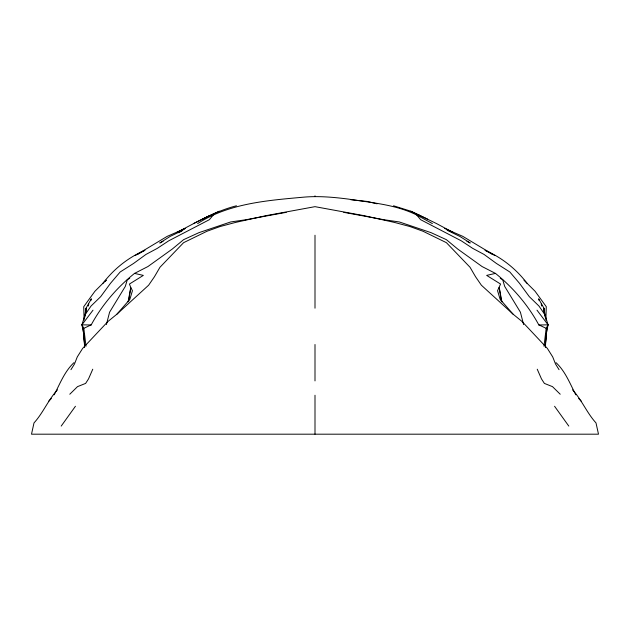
<?xml version="1.0" encoding="UTF-8"?>
<svg xmlns="http://www.w3.org/2000/svg" width="630" height="630" viewBox="0 0 630 630"><rect width="100%" height="100%" fill="white"/><g stroke="black" fill="none" stroke-linecap="round" stroke-linejoin="round"><path stroke-width="0.94" d="M545.895 320.064L546.273 306.7L535.091 291.28L523.955 280.177M545.383 347.532L546.123 334.467L548.084 324.844L544.848 314.583L538.957 306.038L529.318 296.667L519.522 283.335L509.843 271.995L496.424 263.45L484.092 254.465L472.736 248.385L461.294 240.833L420.612 219.673L416.769 215.035C395.561 204.482 371.606 202.766 348.54 199.119C333.483 197.166 318.166 195.82 303.006 197.214C266.97 200.49 228.832 203.372 197.631 223.587M85.759 313.11L86.082 308.196L91.334 298.809L90.83 300.644M546.123 334.467L545.336 345.319L546.887 328.734M85.719 312.882L86.082 308.196L84.349 318.418M544.005 346.248L546.171 328.332L548.084 324.844L536.996 310.173M128.607 301.463L130.788 287.532L129.434 284.043L143.333 275.397L134.536 273.396C116.881 287.627 102.076 304.881 91.232 324.82L83.829 328.332L85.995 346.248M88.365 305.857L88.696 303.943L88.302 305.826M84.467 318.339L85.152 314.583L91.043 306.038L100.682 296.667L110.478 283.335L120.157 271.995L133.576 263.45L145.908 254.465L157.264 248.385L168.706 240.833L209.388 219.673L213.231 215.035M128.095 301.864L130.788 287.532L132.45 290.721L129.867 299.289L116.96 314.142L108.029 321.418L82.632 348.421L77.285 356.911L74.45 364.061L70.938 369.692M106.399 324.568L109.596 312.181L125.315 286.39L127.268 279.807L129.733 278.318M83.113 328.734L84.664 345.319L83.877 334.467L81.916 324.844L85.152 314.583M92.767 369.211L88.531 378.89L85.617 383.41L77.506 386.639L69.788 394.23M54.172 394.805C60.063 383.623 64.504 371.558 73.946 362.675M57.464 389.86C48.195 399.885 43.187 412.847 33.996 422.927L31.5 434.188L598.5 434.188L596.004 422.927C586.813 412.847 581.805 399.885 572.536 389.86M61.204 426.085L75.435 406.263M83.829 328.332L81.916 324.844L93.004 310.173M102.737 283.571C113.668 269.112 128.292 257.418 144.971 250.275L137.616 254.362M48.73 401.152L51.329 398.499M106.045 280.177L94.909 291.28L83.727 306.7L84.105 320.064M104.879 281.61L106.305 280.311M116.96 314.142L148.625 285.209L154.437 276.751L159.965 267.27L183.598 242.668L206.939 231.265L220.059 226.548L235.47 222.437L266.403 215.586L315 206.664L363.597 215.586L394.53 222.437L409.941 226.548L423.061 231.265L446.402 242.668L470.035 267.27L475.563 276.751L481.375 285.209L513.04 314.142L521.971 321.418L547.368 348.421L552.715 356.911L555.55 364.061L559.062 369.692M135.206 255.559L167.194 236.36L185.488 228.399L176.904 232.439C196.166 222.358 215.224 211.2 236.463 205.782M178.731 232.769L182.865 230.273L170.163 236.407L159.784 243.007L163.076 241.298M134.536 273.396L147.924 266.545L172.218 249.094L183.629 239.66L198.986 232.635L230.619 221.965L245.802 219.76L286.248 212.341M193.394 223.618L210.081 215.499M202.545 219.075L219.248 211.184M546.171 328.332L538.768 324.82C527.924 304.881 513.119 287.627 495.463 273.396L486.667 275.397L500.566 284.043L497.55 290.721L500.133 299.289L513.04 314.142M538.76 324.978L548.084 324.844M81.916 324.844L91.24 324.978M350.697 199.702L367.062 201.427L377.118 203.805M343.752 212.341L384.198 219.76L399.381 221.965L431.015 232.635L446.371 239.66L457.782 249.094L482.076 266.545L495.463 273.396M417.123 214.712L419.919 215.499L436.606 223.618L453.096 232.439M393.537 205.782L410.752 211.184L419.919 215.499M444.512 228.399L462.806 236.36L494.794 255.559M410.752 211.184L427.455 219.075M447.135 230.273L459.837 236.407L470.216 243.007L466.924 241.298M416.769 215.035L432.369 223.587M492.384 254.362L485.029 250.275C501.708 257.418 516.332 269.112 527.263 283.571M500.267 278.318L502.732 279.807L504.685 286.39L520.404 312.181L523.601 324.568M556.054 362.675C565.496 371.558 569.937 383.623 575.828 394.805M560.212 394.23L552.494 386.639L544.383 383.41L541.469 378.89L537.233 369.211M578.671 398.499L581.269 401.152M554.565 406.263L568.795 426.085M539.17 300.644L538.666 298.809L543.918 308.196L545.651 318.418M541.698 305.826L541.304 303.943L541.635 305.857M501.905 301.864L499.212 287.532L501.393 301.463M544.848 314.583L545.533 318.339M544.281 312.882L543.918 308.196L544.241 313.11M83.877 334.467L84.617 347.532M315 195.812L315 196.395M315 235.234L315 308.196M315 344.492L315 380.914M315 395.246L315 434.188"/></g></svg>
